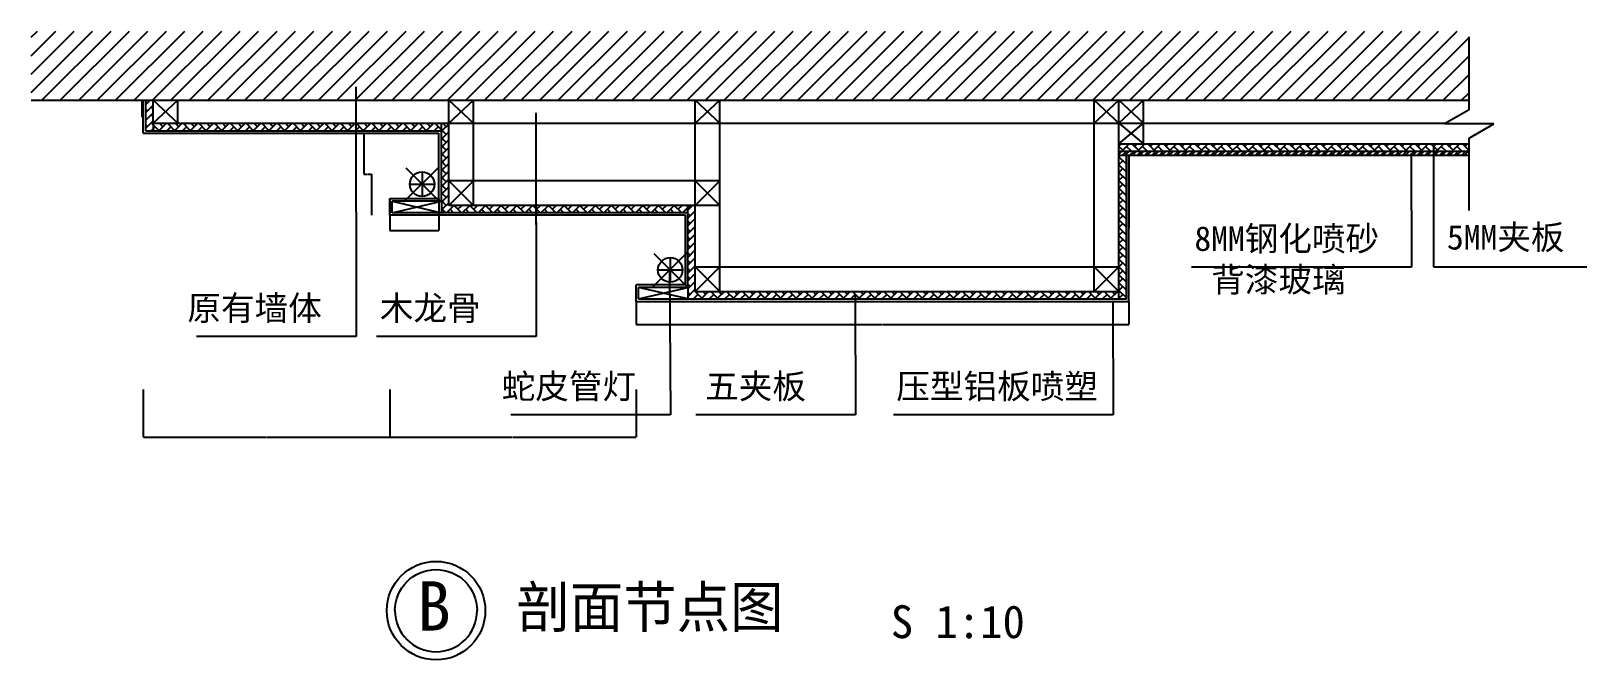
# Model space of a CAD drawing. Header units: metres. Extents: x -78574 to -72891, y -60644 to -58346.
import ezdxf

# ---------------------------------------------------------------- set-up
doc = ezdxf.new("R2010")
doc.units = ezdxf.units.M
for name, color, linetype in [('10', 8, 'Continuous'), ('20', 1, 'Continuous'), ('3', 2, 'Continuous'), ('4', 3, 'Continuous'), ('6', 1, 'Continuous'), ('7', 7, 'Continuous'), ('8', 7, 'Continuous')]:
    doc.layers.add(name, color=color, linetype=linetype)
doc.dimstyles.get("Standard").update_dxf_attribs({"dimtxt": 2.5, "dimasz": 2.5, "dimexe": 1.25, "dimexo": 0.625, "dimtad": 1, "dimcen": 2.5, "dimazin": 3, "dimtfac": 1, "dimtmove": 0, "dimatfit": 3})

# ---------------------------------------------------------------- blocks, each defined once
blk = doc.blocks.new('HY-4')
at = {"layer": '20'}
for points in [[(-5, 0, -1), (5, 0, -1)], [(-5, 0, 1), (5, 0, 1)]]:
    blk.add_lwpolyline(points, format="xyb", dxfattribs=at)
blk.add_circle((0, 0), 6, dxfattribs=at)
blk.add_circle((0, 0), 6, dxfattribs=at)
blk = doc.blocks.new('_CLOSEDFILLED')
at = {"color": 0, "linetype": 'BYBLOCK'}
blk.add_solid([(-1, 0), (0, 0), (-1, 0)], dxfattribs=at)
blk = doc.blocks.new('*D1')
for p, q in [((-78164.05, -59655.56), (-78164.05, -59830)), ((-77264.05, -59655.56), (-77264.05, -59830)), ((-78163.8, -59830), (-77715.55, -59830)), ((-77712.55, -59830), (-77264.3, -59830))]:
    blk.add_line(p, q)
at = {"layer": 'Defpoints'}
for p in [(-78164.05, -59655.56), (-77264.05, -59655.56), (-78164.05, -59830)]:
    blk.add_point(p, dxfattribs=at)
at = {"layer": '7', "xscale": 0.25, "yscale": 0.25, "rotation": 180}
blk.add_blockref('_CLOSEDFILLED', (-78164.05, -59830), dxfattribs=at)
at = {"layer": '7', "xscale": 0.25, "yscale": 0.25}
blk.add_blockref('_CLOSEDFILLED', (-77264.05, -59830), dxfattribs=at)
at = {"layer": '7', "insert": (-77714.05, -59830), "char_height": 1, "attachment_point": 5}
blk.add_mtext('300', dxfattribs=at)
blk = doc.blocks.new('*D2')
for p, q in [((-77264.3, -58957.17), (-77264.55, -58957.17)), ((-77264.05, -59018.43), (-77264.05, -58957.17)), ((-77264.05, -58958.43), (-77264.05, -58957.17)), ((-77264.05, -58957.17), (-77264.05, -58957.17)), ((-77263.8, -58957.17), (-77263.55, -58957.17))]:
    blk.add_line(p, q)
at = {"layer": 'Defpoints'}
for p in [(-77264.05, -58957.17), (-77264.05, -58958.43), (-77264.05, -59018.43)]:
    blk.add_point(p, dxfattribs=at)
at = {"xscale": 0.25, "yscale": 0.25}
blk.add_blockref('_CLOSEDFILLED', (-77264.05, -58957.17), dxfattribs=at)
at = {"xscale": 0.25, "yscale": 0.25, "rotation": 180}
blk.add_blockref('_CLOSEDFILLED', (-77264.05, -58957.17), dxfattribs=at)
at = {"insert": (-77264.05, -58956.045), "char_height": 1, "attachment_point": 5}
blk.add_mtext('25', dxfattribs=at)
blk = doc.blocks.new('*D3')
for p, q in [((-77358.18, -58718.43), (-77358.18, -58868.43)), ((-77357.93, -58868.43), (-77345.445, -58868.43)), ((-77342.445, -58868.43), (-77329.96, -58868.43)), ((-77329.71, -59018.43), (-77329.71, -58868.43))]:
    blk.add_line(p, q)
at = {"layer": 'Defpoints'}
for p in [(-77358.18, -58718.43), (-77358.18, -58868.43), (-77329.71, -59018.43)]:
    blk.add_point(p, dxfattribs=at)
at = {"xscale": 0.25, "yscale": 0.25, "rotation": 180}
blk.add_blockref('_CLOSEDFILLED', (-77358.18, -58868.43), dxfattribs=at)
at = {"xscale": 0.25, "yscale": 0.25}
blk.add_blockref('_CLOSEDFILLED', (-77329.71, -58868.43), dxfattribs=at)
at = {"insert": (-77343.945, -58868.43), "char_height": 1, "attachment_point": 5}
blk.add_mtext('100', dxfattribs=at)
blk = doc.blocks.new('*D4')
for p, q in [((-78169.96, -58598.43), (-78169.96, -58658.43)), ((-78169.71, -58658.43), (-78168.005, -58658.43)), ((-78166.005, -58658.43), (-78164.3, -58658.43)), ((-78164.05, -58718.43), (-78164.05, -58658.43))]:
    blk.add_line(p, q)
at = {"layer": 'Defpoints'}
for p in [(-78169.96, -58598.43), (-78169.96, -58658.43), (-78164.05, -58718.43)]:
    blk.add_point(p, dxfattribs=at)
at = {"xscale": 0.25, "yscale": 0.25, "rotation": 180}
blk.add_blockref('_CLOSEDFILLED', (-78169.96, -58658.43), dxfattribs=at)
at = {"xscale": 0.25, "yscale": 0.25}
blk.add_blockref('_CLOSEDFILLED', (-78164.05, -58658.43), dxfattribs=at)
at = {"insert": (-78167.005, -58658.43), "char_height": 1, "attachment_point": 5}
blk.add_mtext('40', dxfattribs=at)
blk = doc.blocks.new('*D5')
for p, q in [((-74564.05, -58799.43), (-74564.05, -59066.43)), ((-74564.3, -59066.43), (-74564.55, -59066.43)), ((-74564.05, -59333.43), (-74564.05, -59066.43)), ((-74564.05, -59066.43), (-74564.05, -59066.43)), ((-74563.8, -59066.43), (-74563.55, -59066.43))]:
    blk.add_line(p, q)
at = {"layer": 'Defpoints'}
for p in [(-74564.05, -58799.43), (-74564.05, -59066.43), (-74564.05, -59333.43)]:
    blk.add_point(p, dxfattribs=at)
at = {"xscale": 0.25, "yscale": 0.25}
blk.add_blockref('_CLOSEDFILLED', (-74564.05, -59066.43), dxfattribs=at)
at = {"xscale": 0.25, "yscale": 0.25, "rotation": 180}
blk.add_blockref('_CLOSEDFILLED', (-74564.05, -59066.43), dxfattribs=at)
at = {"insert": (-74564.05, -59065.305), "char_height": 1, "attachment_point": 5}
blk.add_mtext('180', dxfattribs=at)
blk = doc.blocks.new('*D6')
for p, q in [((-76364.05, -59333.43), (-76364.05, -59417.99)), ((-74564.05, -59333.43), (-74564.05, -59417.99)), ((-76363.8, -59417.99), (-75465.55, -59417.99)), ((-75462.55, -59417.99), (-74564.3, -59417.99))]:
    blk.add_line(p, q)
at = {"layer": 'Defpoints'}
for p in [(-76364.05, -59333.43), (-74564.05, -59333.43), (-76364.05, -59417.99)]:
    blk.add_point(p, dxfattribs=at)
at = {"xscale": 0.25, "yscale": 0.25, "rotation": 180}
blk.add_blockref('_CLOSEDFILLED', (-76364.05, -59417.99), dxfattribs=at)
at = {"xscale": 0.25, "yscale": 0.25}
blk.add_blockref('_CLOSEDFILLED', (-74564.05, -59417.99), dxfattribs=at)
at = {"insert": (-75464.05, -59417.99), "char_height": 1, "attachment_point": 5}
blk.add_mtext('600', dxfattribs=at)
blk = doc.blocks.new('*D7')
for p, q in [((-77264.05, -59655.56), (-77264.05, -59830)), ((-76364.05, -59655.56), (-76364.05, -59830)), ((-77263.8, -59830), (-76815.55, -59830)), ((-76812.55, -59830), (-76364.3, -59830))]:
    blk.add_line(p, q)
at = {"layer": 'Defpoints'}
for p in [(-77264.05, -59655.56), (-76364.05, -59655.56), (-77264.05, -59830)]:
    blk.add_point(p, dxfattribs=at)
at = {"layer": '7', "xscale": 0.25, "yscale": 0.25, "rotation": 180}
blk.add_blockref('_CLOSEDFILLED', (-77264.05, -59830), dxfattribs=at)
at = {"layer": '7', "xscale": 0.25, "yscale": 0.25}
blk.add_blockref('_CLOSEDFILLED', (-76364.05, -59830), dxfattribs=at)
at = {"layer": '7', "insert": (-76814.05, -59830), "char_height": 1, "attachment_point": 5}
blk.add_mtext('300', dxfattribs=at)
blk = doc.blocks.new('*D8')
for p, q in [((-77264.05, -58958.43), (-77264.05, -59074.54)), ((-77084.05, -58958.43), (-77084.05, -59074.54)), ((-77263.8, -59074.54), (-77175.05, -59074.54)), ((-77173.05, -59074.54), (-77084.3, -59074.54))]:
    blk.add_line(p, q)
at = {"layer": 'Defpoints'}
for p in [(-77264.05, -58958.43), (-77084.05, -58958.43), (-77264.05, -59074.54)]:
    blk.add_point(p, dxfattribs=at)
at = {"xscale": 0.25, "yscale": 0.25, "rotation": 180}
blk.add_blockref('_CLOSEDFILLED', (-77264.05, -59074.54), dxfattribs=at)
at = {"xscale": 0.25, "yscale": 0.25}
blk.add_blockref('_CLOSEDFILLED', (-77084.05, -59074.54), dxfattribs=at)
at = {"insert": (-77174.05, -59074.54), "char_height": 1, "attachment_point": 5}
blk.add_mtext('60', dxfattribs=at)

msp = doc.modelspace()

# ---------------------------------------------------------------- hatches: boundary and pattern name
at = {"layer": '10'}
h = msp.add_hatch(dxfattribs=at)
h.set_pattern_fill('ANSI31', scale=15)
h.paths.add_polyline_path([(-78573.82, -58345.51), (-78573.82, -58598.43), (-73321.09, -58598.43), (-73321.09, -58345.51)])
h = msp.add_hatch(dxfattribs=at)
h.set_pattern_fill('AR-HBONE', scale=0.2)
h.paths.add_polyline_path([(-78155.05, -58709.43), (-78128.05, -58709.43), (-78128.05, -58682.43), (-78128.05, -58598.43), (-78155.05, -58598.43)])
h.paths.add_polyline_path([(-77075.05, -58709.43), (-77075.05, -58682.43), (-78128.05, -58682.43), (-78128.05, -58709.43)])
h.paths.add_polyline_path([(-77075.05, -59009.43), (-76175.05, -59009.43), (-76175.05, -58982.43), (-77048.05, -58982.43), (-77048.05, -58682.43), (-77075.05, -58682.43), (-77075.05, -58709.43), (-77075.05, -58967.43)])
h = msp.add_hatch(dxfattribs=at)
h.set_pattern_fill('AR-HBONE', scale=0.2)
h.paths.add_polyline_path([(-73321.09, -58784.43), (-73321.09, -58757.43), (-74600.05, -58757.43), (-74600.05, -58784.43)])
h = msp.add_hatch(dxfattribs=at)
h.set_pattern_fill('ANSI32', scale=2)
h.paths.add_polyline_path([(-73321.09, -58799.43), (-73321.09, -58784.43), (-74600.05, -58784.43), (-74600.05, -58799.43)])

# ---------------------------------------------------------------- linework, layer by layer
for p, q in [((-74600.05, -58804.44), (-74595.05, -58799.43)), ((-74573.05, -58832.2), (-74600.05, -58805.2)), ((-74573.05, -58803.47), (-74577.09, -58799.43)), ((-74600.05, -58833.17), (-74586.07, -58819.19)), ((-74573.05, -58860.94), (-74600.05, -58833.94)), ((-74600.05, -58861.91), (-74586.07, -58847.93)), ((-74573.05, -58889.68), (-74600.05, -58862.68)), ((-74600.05, -58890.65), (-74586.07, -58876.66)), ((-74573.05, -58918.42), (-74600.05, -58891.42)), ((-74600.05, -58919.38), (-74586.07, -58905.4)), ((-74573.05, -58947.15), (-74600.05, -58920.15)), ((-76175.05, -59000.07), (-76157.41, -58982.43)), ((-76166.59, -58991.61), (-76175.05, -58983.15)), ((-74600.05, -58948.12), (-74586.07, -58934.14)), ((-74573.05, -58975.89), (-74600.05, -58948.89)), ((-74600.05, -58976.86), (-74586.07, -58962.87)), ((-74573.05, -59004.63), (-74600.05, -58977.63)), ((-76175.05, -59028.81), (-76148.05, -59001.81)), ((-76166.59, -59020.35), (-76175.05, -59011.89)), ((-76175.05, -59057.54), (-76148.05, -59030.54)), ((-76166.59, -59049.08), (-76175.05, -59040.62)), ((-76148.05, -59010.15), (-76152.22, -59005.98)), ((-76148.05, -59038.89), (-76152.22, -59034.72)), ((-74600.05, -59005.59), (-74586.07, -58991.61)), ((-74573.05, -59033.36), (-74600.05, -59006.36)), ((-74600.05, -59034.33), (-74586.07, -59020.35)), ((-74573.05, -59062.1), (-74600.05, -59035.1)), ((-76175.05, -59086.28), (-76148.05, -59059.28)), ((-76166.59, -59077.82), (-76175.05, -59069.36)), ((-76175.05, -59115.02), (-76148.05, -59088.02)), ((-76166.59, -59106.56), (-76175.05, -59098.1)), ((-76148.05, -59067.62), (-76152.22, -59063.45)), ((-76148.05, -59096.36), (-76152.22, -59092.19)), ((-74600.05, -59063.07), (-74586.07, -59049.08)), ((-74573.05, -59090.84), (-74600.05, -59063.84)), ((-74600.05, -59091.8), (-74586.07, -59077.82)), ((-74573.05, -59119.57), (-74600.05, -59092.57)), ((-76175.05, -59143.75), (-76148.05, -59116.75)), ((-76166.59, -59135.29), (-76175.05, -59126.83)), ((-76175.05, -59172.49), (-76148.05, -59145.49)), ((-76166.59, -59164.03), (-76175.05, -59155.57)), ((-76148.05, -59125.1), (-76152.22, -59120.93)), ((-76148.05, -59153.83), (-76152.22, -59149.66)), ((-74600.05, -59120.54), (-74586.07, -59106.56)), ((-74573.05, -59148.31), (-74600.05, -59121.31)), ((-74600.05, -59149.28), (-74586.07, -59135.29)), ((-74573.05, -59177.05), (-74600.05, -59150.05)), ((-76175.05, -59201.23), (-76148.05, -59174.23)), ((-76166.59, -59192.77), (-76175.05, -59184.31)), ((-76175.05, -59229.96), (-76148.05, -59202.96)), ((-76166.59, -59221.5), (-76175.05, -59213.05)), ((-76148.05, -59182.57), (-76152.22, -59178.4)), ((-76148.05, -59211.31), (-76152.22, -59207.14)), ((-74600.05, -59178.02), (-74586.07, -59164.03)), ((-74573.05, -59205.78), (-74600.05, -59178.78)), ((-74600.05, -59206.75), (-74586.07, -59192.77)), ((-74573.05, -59234.52), (-74600.05, -59207.52)), ((-76175.05, -59258.7), (-76148.05, -59231.7)), ((-76166.59, -59250.24), (-76175.05, -59241.78)), ((-76175.05, -59287.44), (-76148.05, -59260.44)), ((-76166.59, -59278.98), (-76175.05, -59270.52)), ((-76148.05, -59240.05), (-76152.22, -59235.87)), ((-76148.05, -59268.78), (-76152.22, -59264.61)), ((-74600.05, -59235.49), (-74586.07, -59221.5)), ((-74573.05, -59263.26), (-74600.05, -59236.26)), ((-74600.05, -59264.23), (-74586.07, -59250.24)), ((-74573.05, -59291.99), (-74600.05, -59264.99)), ((-76175.05, -59316.17), (-76148.05, -59289.17)), ((-76166.59, -59307.72), (-76175.05, -59299.26)), ((-76154.57, -59324.43), (-76137.85, -59307.71)), ((-76121.14, -59324.43), (-76152.22, -59293.35)), ((-76149.87, -59324.43), (-76152.22, -59322.08)), ((-76123.49, -59322.08), (-76098.84, -59297.43)), ((-76109.12, -59307.72), (-76119.4, -59297.43)), ((-76097.1, -59324.43), (-76080.38, -59307.71)), ((-76092.4, -59324.43), (-76094.75, -59322.08)), ((-76063.66, -59324.43), (-76090.66, -59297.43)), ((-76066.01, -59322.08), (-76041.36, -59297.43)), ((-76051.64, -59307.72), (-76061.93, -59297.43)), ((-76039.62, -59324.43), (-76022.91, -59307.71)), ((-76034.93, -59324.43), (-76037.28, -59322.08)), ((-76006.19, -59324.43), (-76033.19, -59297.43)), ((-76008.54, -59322.08), (-75983.89, -59297.43)), ((-75994.17, -59307.72), (-76004.45, -59297.43)), ((-75982.15, -59324.43), (-75965.43, -59307.71)), ((-75977.45, -59324.43), (-75979.8, -59322.08)), ((-75948.72, -59324.43), (-75975.72, -59297.43)), ((-75951.06, -59322.08), (-75926.41, -59297.43)), ((-75936.7, -59307.72), (-75946.98, -59297.43)), ((-75924.68, -59324.43), (-75907.96, -59307.71)), ((-75919.98, -59324.43), (-75922.33, -59322.08)), ((-75891.24, -59324.43), (-75918.24, -59297.43)), ((-75893.59, -59322.08), (-75868.94, -59297.43)), ((-75879.22, -59307.72), (-75889.5, -59297.43)), ((-75867.2, -59324.43), (-75850.49, -59307.71)), ((-75862.5, -59324.43), (-75864.85, -59322.08)), ((-75833.77, -59324.43), (-75860.77, -59297.43)), ((-75836.12, -59322.08), (-75811.47, -59297.43)), ((-75821.75, -59307.72), (-75832.03, -59297.43)), ((-75809.73, -59324.43), (-75793.01, -59307.71)), ((-75805.03, -59324.43), (-75807.38, -59322.08)), ((-75776.29, -59324.43), (-75803.29, -59297.43)), ((-75778.64, -59322.08), (-75753.99, -59297.43)), ((-75764.28, -59307.72), (-75774.56, -59297.43)), ((-75752.26, -59324.43), (-75735.54, -59307.71)), ((-75747.56, -59324.43), (-75749.91, -59322.08)), ((-75718.82, -59324.43), (-75745.82, -59297.43)), ((-75721.17, -59322.08), (-75696.52, -59297.43)), ((-75706.8, -59307.72), (-75717.08, -59297.43)), ((-75694.78, -59324.43), (-75678.07, -59307.71)), ((-75690.08, -59324.43), (-75692.43, -59322.08)), ((-75661.35, -59324.43), (-75688.35, -59297.43)), ((-75663.7, -59322.08), (-75639.05, -59297.43)), ((-75649.33, -59307.72), (-75659.61, -59297.43)), ((-75637.31, -59324.43), (-75620.59, -59307.71)), ((-75632.61, -59324.43), (-75634.96, -59322.08)), ((-75603.87, -59324.43), (-75630.87, -59297.43)), ((-75606.22, -59322.08), (-75581.57, -59297.43)), ((-75591.85, -59307.72), (-75602.14, -59297.43)), ((-75579.84, -59324.43), (-75563.12, -59307.71)), ((-75575.14, -59324.43), (-75577.49, -59322.08)), ((-75546.4, -59324.43), (-75573.4, -59297.43)), ((-75548.75, -59322.08), (-75524.1, -59297.43)), ((-75534.38, -59307.72), (-75544.66, -59297.43)), ((-75522.36, -59324.43), (-75505.64, -59307.71)), ((-75517.66, -59324.43), (-75520.01, -59322.08)), ((-75488.93, -59324.43), (-75515.93, -59297.43)), ((-75491.28, -59322.08), (-75466.63, -59297.43)), ((-75476.91, -59307.72), (-75487.19, -59297.43)), ((-75464.89, -59324.43), (-75448.17, -59307.71)), ((-75460.19, -59324.43), (-75462.54, -59322.08)), ((-75431.45, -59324.43), (-75458.45, -59297.43)), ((-75433.8, -59322.08), (-75409.15, -59297.43)), ((-75419.43, -59307.72), (-75429.72, -59297.43)), ((-75407.41, -59324.43), (-75390.7, -59307.71)), ((-75402.72, -59324.43), (-75405.07, -59322.08)), ((-75373.98, -59324.43), (-75400.98, -59297.43)), ((-75376.33, -59322.08), (-75351.68, -59297.43)), ((-75361.96, -59307.72), (-75372.24, -59297.43)), ((-75349.94, -59324.43), (-75333.22, -59307.71)), ((-75345.24, -59324.43), (-75347.59, -59322.08)), ((-75316.51, -59324.43), (-75343.51, -59297.43)), ((-75318.85, -59322.08), (-75294.2, -59297.43)), ((-75304.49, -59307.72), (-75314.77, -59297.43)), ((-75292.47, -59324.43), (-75275.75, -59307.71)), ((-75287.77, -59324.43), (-75290.12, -59322.08)), ((-75259.03, -59324.43), (-75286.03, -59297.43)), ((-75261.38, -59322.08), (-75236.73, -59297.43)), ((-75247.01, -59307.72), (-75257.29, -59297.43)), ((-75234.99, -59324.43), (-75218.28, -59307.71)), ((-75230.29, -59324.43), (-75232.64, -59322.08)), ((-75201.56, -59324.43), (-75228.56, -59297.43)), ((-75203.91, -59322.08), (-75179.26, -59297.43)), ((-75189.54, -59307.72), (-75199.82, -59297.43)), ((-75177.52, -59324.43), (-75160.8, -59307.71)), ((-75172.82, -59324.43), (-75175.17, -59322.08)), ((-75144.08, -59324.43), (-75171.08, -59297.43)), ((-75146.43, -59322.08), (-75121.78, -59297.43)), ((-75132.07, -59307.72), (-75142.35, -59297.43)), ((-75120.05, -59324.43), (-75103.33, -59307.71)), ((-75115.35, -59324.43), (-75117.7, -59322.08)), ((-75086.61, -59324.43), (-75113.61, -59297.43)), ((-75088.96, -59322.08), (-75064.31, -59297.43)), ((-75074.59, -59307.72), (-75084.87, -59297.43)), ((-75062.57, -59324.43), (-75045.86, -59307.71)), ((-75057.87, -59324.43), (-75060.22, -59322.08)), ((-75029.14, -59324.43), (-75056.14, -59297.43)), ((-75031.49, -59322.08), (-75006.84, -59297.43)), ((-75017.12, -59307.72), (-75027.4, -59297.43)), ((-75005.1, -59324.43), (-74988.38, -59307.71)), ((-75000.4, -59324.43), (-75002.75, -59322.08)), ((-74971.66, -59324.43), (-74998.66, -59297.43)), ((-74974.01, -59322.08), (-74949.36, -59297.43)), ((-74959.64, -59307.72), (-74969.93, -59297.43)), ((-74947.63, -59324.43), (-74930.91, -59307.71)), ((-74942.93, -59324.43), (-74945.28, -59322.08)), ((-74914.19, -59324.43), (-74941.19, -59297.43)), ((-74916.54, -59322.08), (-74891.89, -59297.43)), ((-74902.17, -59307.72), (-74912.45, -59297.43)), ((-74890.15, -59324.43), (-74873.43, -59307.71)), ((-74885.45, -59324.43), (-74887.8, -59322.08)), ((-74856.72, -59324.43), (-74883.72, -59297.43)), ((-74859.07, -59322.08), (-74834.42, -59297.43)), ((-74844.7, -59307.72), (-74854.98, -59297.43)), ((-74832.68, -59324.43), (-74815.96, -59307.71)), ((-74827.98, -59324.43), (-74830.33, -59322.08)), ((-74799.24, -59324.43), (-74826.24, -59297.43)), ((-74801.59, -59322.08), (-74776.94, -59297.43)), ((-74787.22, -59307.72), (-74797.51, -59297.43)), ((-74775.2, -59324.43), (-74758.49, -59307.71)), ((-74770.51, -59324.43), (-74772.86, -59322.08)), ((-74741.77, -59324.43), (-74768.77, -59297.43)), ((-74744.12, -59322.08), (-74719.47, -59297.43)), ((-74729.75, -59307.72), (-74740.03, -59297.43)), ((-74717.73, -59324.43), (-74701.01, -59307.71)), ((-74713.03, -59324.43), (-74715.38, -59322.08)), ((-74684.3, -59324.43), (-74711.3, -59297.43)), ((-74686.64, -59322.08), (-74661.99, -59297.43)), ((-74672.28, -59307.72), (-74682.56, -59297.43)), ((-74660.26, -59324.43), (-74643.54, -59307.71)), ((-74655.56, -59324.43), (-74657.91, -59322.08)), ((-74626.82, -59324.43), (-74653.82, -59297.43)), ((-74629.17, -59322.08), (-74604.52, -59297.43)), ((-74614.8, -59307.72), (-74625.08, -59297.43)), ((-74602.78, -59324.43), (-74600.05, -59321.7)), ((-74600.05, -59322.47), (-74600.43, -59322.08)), ((-74600.05, -59292.96), (-74586.07, -59278.98)), ((-74573.05, -59320.73), (-74600.05, -59293.73)), ((-74600.05, -59321.7), (-74586.07, -59307.71)), ((-74598.08, -59324.43), (-74600.05, -59322.47))]:
    msp.add_line(p, q, dxfattribs=at)
at = {"layer": '20'}
for p, q in [((-73321.09, -58632.93), (-73321.09, -58366.1)), ((-73321.09, -58632.93), (-73411.09, -58684.89)), ((-73231.09, -58684.89), (-73411.09, -58684.89)), ((-73321.09, -58736.85), (-73231.09, -58684.89)), ((-73321.09, -59001.64), (-73321.09, -58736.85))]:
    msp.add_line(p, q, dxfattribs=at)
at = {"layer": '3'}
for p, q in [((-78573.82, -58598.43), (-73321.09, -58598.43)), ((-78164.05, -58718.43), (-78164.05, -58598.43)), ((-78164.05, -58717.06), (-78164.05, -58598.43)), ((-78164.05, -58718.43), (-77084.05, -58718.43)), ((-77084.05, -58958.43), (-77084.05, -58718.43)), ((-74564.05, -59333.43), (-74564.05, -58799.43)), ((-77264.05, -59018.43), (-77264.05, -58958.43)), ((-77084.05, -58958.43), (-77264.05, -58958.43)), ((-76184.05, -59018.43), (-77264.05, -59018.43)), ((-76184.05, -59273.43), (-76184.05, -59018.43)), ((-76184.05, -59273.43), (-76364.05, -59273.43)), ((-76364.05, -59333.43), (-76364.05, -59273.43)), ((-76364.05, -59333.43), (-74564.05, -59333.43))]:
    msp.add_line(p, q, dxfattribs=at)
at = {"layer": '4'}
for p, q in [((-78128.05, -58682.43), (-78128.05, -58598.43)), ((-78128.05, -58682.43), (-78038.05, -58598.43)), ((-78128.05, -58598.43), (-78038.05, -58682.43)), ((-78038.05, -58682.43), (-78038.05, -58598.43)), ((-77048.05, -58982.43), (-77048.05, -58598.43)), ((-77048.05, -58682.43), (-76958.05, -58598.43)), ((-77048.05, -58598.43), (-76958.05, -58682.43)), ((-76958.05, -58982.43), (-76958.05, -58598.43)), ((-76148.05, -59297.43), (-76148.05, -58598.43)), ((-76148.05, -58682.43), (-76058.05, -58598.43)), ((-76148.05, -58598.43), (-76058.05, -58682.43)), ((-76058.05, -59297.43), (-76058.05, -58598.43)), ((-74690.05, -59297.43), (-74690.05, -58598.43)), ((-74690.05, -58682.43), (-74600.05, -58598.43)), ((-74690.05, -58598.43), (-74600.05, -58682.43)), ((-74600.05, -59324.43), (-74600.05, -58598.43)), ((-74510.05, -58682.43), (-74600.05, -58598.43)), ((-74510.05, -58598.43), (-74600.05, -58682.43)), ((-74510.05, -58757.43), (-74510.05, -58598.43)), ((-78128.05, -58682.43), (-73406.83, -58682.43)), ((-74600.05, -58757.43), (-74510.05, -58682.43)), ((-74600.05, -58682.43), (-74510.05, -58757.43)), ((-74600.05, -58757.43), (-73321.09, -58757.43)), ((-74600.05, -58799.43), (-73321.09, -58799.43)), ((-77048.05, -58982.43), (-76958.05, -58892.43)), ((-77048.05, -58892.43), (-76958.05, -58982.43)), ((-76058.05, -58892.43), (-77048.05, -58892.43)), ((-76148.05, -58892.43), (-76058.05, -58982.43)), ((-76148.05, -58982.43), (-76058.05, -58892.43)), ((-76058.05, -58982.43), (-77048.05, -58982.43)), ((-76148.05, -59207.43), (-74600.05, -59207.43)), ((-76148.05, -59297.43), (-76058.05, -59207.43)), ((-76148.05, -59207.43), (-76058.05, -59297.43)), ((-74690.05, -59297.43), (-74600.05, -59207.43)), ((-74690.05, -59207.43), (-74600.05, -59297.43)), ((-76148.05, -59297.43), (-74600.05, -59297.43))]:
    msp.add_line(p, q, dxfattribs=at)
at = {"layer": '6'}
for p, q in [((-78155.05, -58709.43), (-78155.05, -58598.43)), ((-78128.05, -58682.43), (-78128.05, -58709.43)), ((-77075.05, -58709.43), (-77075.05, -58682.43)), ((-78155.05, -58709.43), (-77075.05, -58709.43)), ((-77075.05, -58967.43), (-77075.05, -58709.43)), ((-74600.05, -58784.43), (-73321.09, -58784.43)), ((-74573.05, -59324.43), (-74573.05, -58799.43)), ((-77083.35, -58841.17), (-77213, -58970.82)), ((-77205.34, -58845.03), (-77087.21, -58963.16)), ((-77145.65, -58860.06), (-77145.65, -58950.06)), ((-77190.65, -58905.06), (-77100.65, -58905.06)), ((-77075.05, -58967.43), (-77255.05, -58967.43)), ((-77255.05, -59009.43), (-77255.05, -58967.43)), ((-77255.05, -58967.43), (-77075.05, -59009.43)), ((-77255.05, -59009.43), (-77075.05, -58967.43)), ((-77075.05, -58967.43), (-77075.05, -59009.43)), ((-76175.05, -59009.43), (-76175.05, -58982.43)), ((-76175.05, -59009.43), (-77255.05, -59009.43)), ((-76175.05, -59282.43), (-76175.05, -59009.43)), ((-76176.82, -59154.38), (-76306.47, -59284.03)), ((-76298.81, -59158.23), (-76180.68, -59276.36)), ((-76239.12, -59173.26), (-76239.12, -59263.26)), ((-76284.12, -59218.26), (-76194.12, -59218.26)), ((-76175.05, -59282.43), (-76355.05, -59282.43)), ((-76175.05, -59324.43), (-76355.05, -59282.43)), ((-76355.05, -59324.43), (-76175.05, -59282.43)), ((-76355.05, -59324.43), (-76355.05, -59282.43)), ((-76355.05, -59324.43), (-74573.05, -59324.43)), ((-76175.05, -59282.43), (-76175.05, -59324.43))]:
    msp.add_line(p, q, dxfattribs=at)
for centre in [(-77145.65, -58905.06), (-76239.12, -59218.26)]:
    msp.add_circle(centre, 45, dxfattribs=at)

# ---------------------------------------------------------------- block references
at = {"layer": '8', "xscale": 30, "yscale": 30, "zscale": 30}
msp.add_blockref('HY-4', (-77094.65, -60463.59), dxfattribs=at)

# ---------------------------------------------------------------- texts
for s, height, p in [('剖面节点图', 150, (-76800.83, -60525.7)), ('B', 180, (-77163.39, -60536.43)), ('S 1:10', 120, (-75433.45, -60564.07))]:
    msp.add_text(s, height=height).set_placement(p)
at = {"char_height": 90, "attachment_point": 1}
for s, insert in [('\\f宋体|b0|i0|c134|p2;8MM钢化喷砂\\P 背漆玻璃', (-74324.33, -59058.79)), ('\\f宋体|b0|i0|c134|p2;5MM夹板', (-73401.94, -59053.74)), ('\\f宋体|b0|i0|c134|p2;原有墙体', (-78002.93, -59312.7)), ('\\f宋体|b0|i0|c134|p2;木龙骨', (-77300.1, -59312.7)), ('\\f宋体|b0|i0|c134|p2;蛇皮管灯', (-76854.93, -59598.78)), ('\\f宋体|b0|i0|c134|p2;五夹板', (-76111.58, -59598.78)), ('\\f宋体|b0|i0|c134|p2;压型铝板喷塑', (-75413.44, -59598.78))]:
    msp.add_mtext(s, dxfattribs=dict(at, insert=insert))

# ---------------------------------------------------------------- dimensions: what is measured, and where the dimension line sits
for base, p1, p2, text, picture, middle in [((-78169.96, -58658.43), (-78169.96, -58598.43), (-78164.05, -58718.43), '40', '*D4', (-78167.005, -58658.43)), ((-77358.18, -58868.43), (-77358.18, -58718.43), (-77329.71, -59018.43), '100', '*D3', (-77343.945, -58868.43)), ((-74564.05, -59066.43), (-74564.05, -59333.43), (-74564.05, -58799.43), '180', '*D5', (-74564.05, -59065.305)), ((-77264.05, -58957.17), (-77264.05, -59018.43), (-77264.05, -58958.43), '25', '*D2', (-77264.05, -58956.045)), ((-77264.05, -59074.54), (-77264.05, -58958.43), (-77084.05, -58958.43), '60', '*D8', (-77174.05, -59074.54)), ((-76364.05, -59417.99), (-76364.05, -59333.43), (-74564.05, -59333.43), '600', '*D6', (-75464.05, -59417.99))]:
    dim = msp.add_linear_dim(base=base, p1=p1, p2=p2, text=text, dimstyle='Standard')
    dim.commit()
    dim.dimension.update_dxf_attribs({"geometry": picture, "text_midpoint": middle})
at = {"layer": '7'}
for base, p1, p2, picture, middle in [((-78164.05, -59830), (-78164.05, -59655.56), (-77264.05, -59655.56), '*D1', (-77714.05, -59830)), ((-77264.05, -59830), (-77264.05, -59655.56), (-76364.05, -59655.56), '*D7', (-76814.05, -59830))]:
    dim = msp.add_linear_dim(base=base, p1=p1, p2=p2, text='300', dimstyle='Standard', dxfattribs=at)
    dim.commit()
    dim.dimension.update_dxf_attribs({"geometry": picture, "text_midpoint": middle})

# ---------------------------------------------------------------- leaders
for points in [[(-77387.67, -58549.01), (-77386.09, -59461.62), (-77969.42, -59461.62)], [(-76730.27, -58644.34), (-76728.85, -59461.62), (-77312.19, -59461.62)], [(-73532.96, -58793.45), (-73531.65, -59207.71), (-74334.74, -59207.71)], [(-76241.65, -59219.2), (-76238.08, -59747.7), (-76821.42, -59747.7)], [(-75564.19, -59310.74), (-75562.82, -59747.7), (-76146.15, -59747.7)], [(-74622.06, -59333.43), (-74620.76, -59747.7), (-75423.85, -59747.7)]]:
    msp.add_leader(points, dimstyle='Standard')
for points in [[(-73451.28, -58768.89), (-73451.28, -59206.71), (-72890.82, -59206.71)], [(-76729.75, -58941.89), (-76729.4, -59146.25)]]:
    msp.add_leader(points, dimstyle='Standard', dxfattribs=at)

doc.saveas('drawing.dxf')
